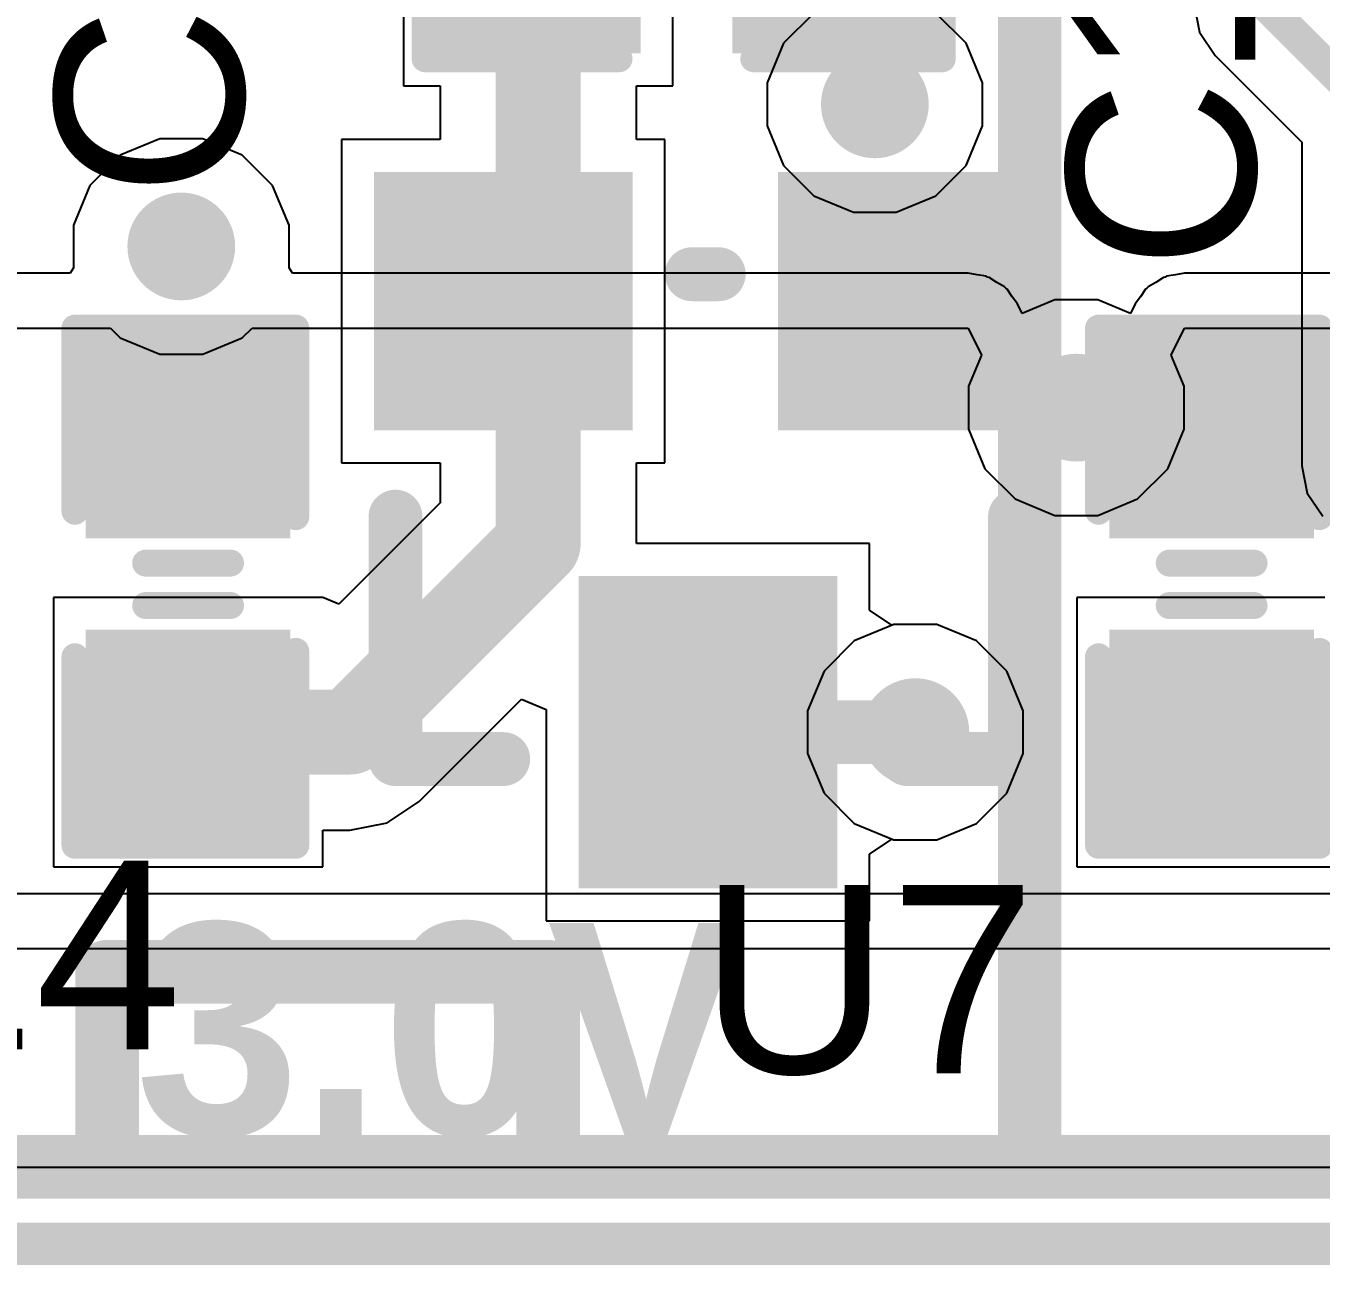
# Model space of a CAD drawing. Header units: inches. Extents: x -1 to 1.07, y -0.9 to 1.08.
# Drawn here: x 0.0999 to 0.3403, y -0.8989 to -0.6689 of the extents above; entities that cross this region are included whole.
import ezdxf

# ---------------------------------------------------------------- set-up
doc = ezdxf.new("R2010")
doc.units = ezdxf.units.IN
doc.header["$MEASUREMENT"] = 0
for name, color, linetype in [('BottomLayer', 5, 'Continuous'), ('KeepOutLayer', 6, 'Continuous'), ('MidLayer1', 16, 'Continuous'), ('MidLayer2', 76, 'Continuous'), ('TopLayer', 1, 'Continuous'), ('TopOverlay', 2, 'Continuous'), ('TopPaste', 8, 'Continuous'), ('TopSolder', 216, 'Continuous'), ('ViaHoleLayer', 16, 'Continuous')]:
    doc.layers.add(name, color=color, linetype=linetype)
doc.styles.add('Arial', font='', dxfattribs={"height": 0.2})
doc.styles.add('Arial_Bold', font='', dxfattribs={"height": 0.2})
doc.styles.get('Arial').set_extended_font_data('Arial')
doc.styles.get('Arial_Bold').set_extended_font_data('Arial', bold=True)

# ---------------------------------------------------------------- blocks, each defined once
blk = doc.blocks.new('SOT_23_26')
at = {"layer": 'TopLayer'}
for points in [[(0.0618819, 0.05563), (0.0218819, 0.05563), (0.0218819, 0.10563), (0.0618819, 0.10563)], [(0.024882, -0.0193699), (-0.015118, -0.0193699), (-0.015118, 0.0206301), (0.024882, 0.0206301)], [(0.099882, -0.0193699), (0.059882, -0.0193699), (0.059882, 0.0206301), (0.099882, 0.0206301)]]:
    blk.add_hatch(color=1, dxfattribs=at).paths.add_polyline_path(points)
at = {"layer": 'TopPaste'}
for points in [[(0.0618819, 0.05563), (0.0218819, 0.05563), (0.0218819, 0.10563), (0.0618819, 0.10563)], [(0.024882, -0.0193699), (-0.015118, -0.0193699), (-0.015118, 0.0206301), (0.024882, 0.0206301)], [(0.099882, -0.0193699), (0.059882, -0.0193699), (0.059882, 0.0206301), (0.099882, 0.0206301)]]:
    blk.add_hatch(color=8, dxfattribs=at).paths.add_polyline_path(points)
at = {"layer": 'TopSolder'}
for points in [[(0.0658819, 0.05163000000000001), (0.0178819, 0.05163), (0.0178819, 0.10963), (0.0658819, 0.10963)], [(0.028882, -0.0233699), (-0.019118, -0.0233699), (-0.019118, 0.0246301), (0.028882, 0.0246301)], [(0.103882, -0.0233699), (0.055882, -0.0233699), (0.055882, 0.0246301), (0.103882, 0.0246301)]]:
    blk.add_hatch(color=216, dxfattribs=at).paths.add_polyline_path(points)
at = {"layer": 'TopOverlay'}
for points in [[(-0.015118, 0.08563, 0.01, 0.01, 0), (-0.015118, 0.04063, 0.01, 0.01, 0)], [(0.0048819, 0.08563, 0.01, 0.01, 0), (-0.015118, 0.08563, 0.01, 0.01, 0)], [(0.099882, 0.08563, 0.01, 0.01, 0), (0.079882, 0.0856299, 0.01, 0.01, 0)], [(0.099882, 0.08563, 0.01, 0.01, 0), (0.099882, 0.04063, 0.01, 0.01, 0)], [(0.044882, -0.00437, 0.01, 0.01, 0), (0.039882, -0.00437, 0.01, 0.01, 0)]]:
    blk.add_lwpolyline(points, format="xyseb", dxfattribs=at)
for points in [[(-0.017618, 0.08563, 0.005, 0.005, 1), (-0.012618, 0.08563, 0.005, 0.005, 1)], [(-0.017618, 0.08563, 0.005, 0.005, 1), (-0.012618, 0.08563, 0.005, 0.005, 1)], [(0.0023819, 0.08563, 0.005, 0.005, 1), (0.0073819, 0.08563, 0.005, 0.005, 1)], [(0.077382, 0.0856299, 0.005, 0.005, 1), (0.082382, 0.0856299, 0.005, 0.005, 1)], [(0.097382, 0.08563, 0.005, 0.005, 1), (0.102382, 0.08563, 0.005, 0.005, 1)], [(0.097382, 0.08563, 0.005, 0.005, 1), (0.102382, 0.08563, 0.005, 0.005, 1)], [(-0.017618, 0.04063, 0.005, 0.005, 1), (-0.012618, 0.04063, 0.005, 0.005, 1)], [(0.097382, 0.04063, 0.005, 0.005, 1), (0.102382, 0.04063, 0.005, 0.005, 1)], [(0.037382, -0.00437, 0.005, 0.005, 1), (0.042382, -0.00437, 0.005, 0.005, 1)], [(0.042382, -0.00437, 0.005, 0.005, 1), (0.047382, -0.00437, 0.005, 0.005, 1)]]:
    blk.add_lwpolyline(points, format="xyseb", close=True, dxfattribs=at)
blk = doc.blocks.new('C0603_S_106')
at = {"layer": 'TopLayer'}
for points in [[(-0.015, 0.015), (0.015, 0.015), (0.015, -0.015), (-0.015, -0.015)], [(0.04, 0.015), (0.07, 0.015), (0.07, -0.015), (0.04, -0.015)]]:
    blk.add_hatch(color=1, dxfattribs=at).paths.add_polyline_path(points)
at = {"layer": 'TopPaste'}
for points in [[(-0.015, 0.015), (0.015, 0.015), (0.015, -0.015), (-0.015, -0.015)], [(0.04, 0.015), (0.07, 0.015), (0.07, -0.015), (0.04, -0.015)]]:
    blk.add_hatch(color=8, dxfattribs=at).paths.add_polyline_path(points)
at = {"layer": 'TopSolder'}
for points in [[(-0.019, 0.019), (0.019, 0.019), (0.019, -0.019), (-0.019, -0.019)], [(0.036, 0.019), (0.074, 0.019), (0.074, -0.019), (0.036, -0.019)]]:
    blk.add_hatch(color=216, dxfattribs=at).paths.add_polyline_path(points)
at = {"layer": 'TopOverlay'}
for points in [[(0.015, 0.02, 0.005, 0.005, 0), (-0.0200001, 0.02, 0.005, 0.005, 0)], [(-0.0200001, 0.02, 0.005, 0.005, 0), (-0.0200001, -0.01, 0.005, 0.005, 0)], [(0.076, 0.02, 0.005, 0.005, 0), (0.04, 0.0200001, 0.005, 0.005, 0)], [(0.076, 0.02, 0.005, 0.005, 0), (0.0759999, -0.0110001, 0.005, 0.005, 0)], [(0.023622, -0.0078739, 0.005, 0.005, 0), (0.0236219, 0.0078741, 0.005, 0.005, 0)], [(0.0314961, 0.007874, 0.005, 0.005, 0), (0.0314961, -0.007874, 0.005, 0.005, 0)], [(-0.0199999, -0.0209999, 0.005, 0.005, 0), (-0.0200001, -0.01, 0.005, 0.005, 0)], [(0.076, -0.021, 0.005, 0.005, 0), (0.0759999, -0.0110001, 0.005, 0.005, 0)], [(0.014, -0.021, 0.005, 0.005, 0), (-0.0199999, -0.0209999, 0.005, 0.005, 0)], [(0.076, -0.021, 0.005, 0.005, 0), (0.0409999, -0.0209999, 0.005, 0.005, 0)]]:
    blk.add_lwpolyline(points, format="xyseb", dxfattribs=at)
for points in [[(-0.0212501, 0.02, 0.0025, 0.0025, 1), (-0.0187501, 0.02, 0.0025, 0.0025, 1)], [(-0.0212501, 0.02, 0.0025, 0.0025, 1), (-0.0187501, 0.02, 0.0025, 0.0025, 1)], [(0.01375, 0.02, 0.0025, 0.0025, 1), (0.01625, 0.02, 0.0025, 0.0025, 1)], [(0.03875, 0.0200001, 0.0025, 0.0025, 1), (0.04125, 0.0200001, 0.0025, 0.0025, 1)], [(0.07475, 0.02, 0.0025, 0.0025, 1), (0.07725, 0.02, 0.0025, 0.0025, 1)], [(0.07475, 0.02, 0.0025, 0.0025, 1), (0.07725, 0.02, 0.0025, 0.0025, 1)], [(0.0223719, 0.0078741, 0.0025, 0.0025, 1), (0.0248719, 0.0078741, 0.0025, 0.0025, 1)], [(0.0302461, 0.007874, 0.0025, 0.0025, 1), (0.0327461, 0.007874, 0.0025, 0.0025, 1)], [(0.022372, -0.0078739, 0.0025, 0.0025, 1), (0.024872, -0.0078739, 0.0025, 0.0025, 1)], [(0.0302461, -0.007874, 0.0025, 0.0025, 1), (0.0327461, -0.007874, 0.0025, 0.0025, 1)], [(-0.0212501, -0.01, 0.0025, 0.0025, 1), (-0.0187501, -0.01, 0.0025, 0.0025, 1)], [(-0.0212501, -0.01, 0.0025, 0.0025, 1), (-0.0187501, -0.01, 0.0025, 0.0025, 1)], [(0.0747499, -0.0110001, 0.0025, 0.0025, 1), (0.0772499, -0.0110001, 0.0025, 0.0025, 1)], [(0.0747499, -0.0110001, 0.0025, 0.0025, 1), (0.0772499, -0.0110001, 0.0025, 0.0025, 1)], [(-0.0212499, -0.0209999, 0.0025, 0.0025, 1), (-0.0187499, -0.0209999, 0.0025, 0.0025, 1)], [(-0.0212499, -0.0209999, 0.0025, 0.0025, 1), (-0.0187499, -0.0209999, 0.0025, 0.0025, 1)], [(0.01275, -0.021, 0.0025, 0.0025, 1), (0.01525, -0.021, 0.0025, 0.0025, 1)], [(0.0397499, -0.0209999, 0.0025, 0.0025, 1), (0.0422499, -0.0209999, 0.0025, 0.0025, 1)], [(0.07475, -0.021, 0.0025, 0.0025, 1), (0.07725, -0.021, 0.0025, 0.0025, 1)], [(0.07475, -0.021, 0.0025, 0.0025, 1), (0.07725, -0.021, 0.0025, 0.0025, 1)]]:
    blk.add_lwpolyline(points, format="xyseb", close=True, dxfattribs=at)
blk = doc.blocks.new('C0603_S_107')
at = {"layer": 'TopLayer'}
for points in [[(-0.015, 0.015), (0.015, 0.015), (0.015, -0.015), (-0.015, -0.015)], [(0.04, 0.015), (0.07, 0.015), (0.07, -0.015), (0.04, -0.015)]]:
    blk.add_hatch(color=1, dxfattribs=at).paths.add_polyline_path(points)
at = {"layer": 'TopPaste'}
for points in [[(-0.015, 0.015), (0.015, 0.015), (0.015, -0.015), (-0.015, -0.015)], [(0.04, 0.015), (0.07, 0.015), (0.07, -0.015), (0.04, -0.015)]]:
    blk.add_hatch(color=8, dxfattribs=at).paths.add_polyline_path(points)
at = {"layer": 'TopSolder'}
for points in [[(-0.019, 0.019), (0.019, 0.019), (0.019, -0.019), (-0.019, -0.019)], [(0.036, 0.019), (0.074, 0.019), (0.074, -0.019), (0.036, -0.019)]]:
    blk.add_hatch(color=216, dxfattribs=at).paths.add_polyline_path(points)
at = {"layer": 'TopOverlay'}
for points in [[(0.015, 0.0199999, 0.005, 0.005, 0), (-0.02, 0.02, 0.005, 0.005, 0)], [(-0.02, -0.01, 0.005, 0.005, 0), (-0.02, 0.02, 0.005, 0.005, 0)], [(0.076, 0.02, 0.005, 0.005, 0), (0.04, 0.02, 0.005, 0.005, 0)], [(0.076, -0.011, 0.005, 0.005, 0), (0.076, 0.02, 0.005, 0.005, 0)], [(0.0236219, -0.007874, 0.005, 0.005, 0), (0.0236219, 0.0078741, 0.005, 0.005, 0)], [(0.0314961, -0.0078741, 0.005, 0.005, 0), (0.0314961, 0.0078741, 0.005, 0.005, 0)], [(-0.02, -0.021, 0.005, 0.005, 0), (-0.02, -0.01, 0.005, 0.005, 0)], [(0.076, -0.021, 0.005, 0.005, 0), (0.076, -0.011, 0.005, 0.005, 0)], [(-0.02, -0.021, 0.005, 0.005, 0), (0.014, -0.0209999, 0.005, 0.005, 0)], [(0.076, -0.021, 0.005, 0.005, 0), (0.0409999, -0.0209999, 0.005, 0.005, 0)]]:
    blk.add_lwpolyline(points, format="xyseb", dxfattribs=at)
for points in [[(-0.02125, 0.02, 0.0025, 0.0025, 1), (-0.01875, 0.02, 0.0025, 0.0025, 1)], [(-0.02125, 0.02, 0.0025, 0.0025, 1), (-0.01875, 0.02, 0.0025, 0.0025, 1)], [(0.01375, 0.0199999, 0.0025, 0.0025, 1), (0.01625, 0.0199999, 0.0025, 0.0025, 1)], [(0.03875, 0.02, 0.0025, 0.0025, 1), (0.04125, 0.02, 0.0025, 0.0025, 1)], [(0.07475, 0.02, 0.0025, 0.0025, 1), (0.07725, 0.02, 0.0025, 0.0025, 1)], [(0.07475, 0.02, 0.0025, 0.0025, 1), (0.07725, 0.02, 0.0025, 0.0025, 1)], [(0.0223719, 0.0078741, 0.0025, 0.0025, 1), (0.0248719, 0.0078741, 0.0025, 0.0025, 1)], [(0.0302461, 0.0078741, 0.0025, 0.0025, 1), (0.0327461, 0.0078741, 0.0025, 0.0025, 1)], [(0.0223719, -0.007874, 0.0025, 0.0025, 1), (0.0248719, -0.007874, 0.0025, 0.0025, 1)], [(0.0302461, -0.0078741, 0.0025, 0.0025, 1), (0.0327461, -0.0078741, 0.0025, 0.0025, 1)], [(-0.02125, -0.01, 0.0025, 0.0025, 1), (-0.01875, -0.01, 0.0025, 0.0025, 1)], [(-0.02125, -0.01, 0.0025, 0.0025, 1), (-0.01875, -0.01, 0.0025, 0.0025, 1)], [(0.07475, -0.011, 0.0025, 0.0025, 1), (0.07725, -0.011, 0.0025, 0.0025, 1)], [(0.07475, -0.011, 0.0025, 0.0025, 1), (0.07725, -0.011, 0.0025, 0.0025, 1)], [(-0.02125, -0.021, 0.0025, 0.0025, 1), (-0.01875, -0.021, 0.0025, 0.0025, 1)], [(-0.02125, -0.021, 0.0025, 0.0025, 1), (-0.01875, -0.021, 0.0025, 0.0025, 1)], [(0.01275, -0.0209999, 0.0025, 0.0025, 1), (0.01525, -0.0209999, 0.0025, 0.0025, 1)], [(0.0397499, -0.0209999, 0.0025, 0.0025, 1), (0.0422499, -0.0209999, 0.0025, 0.0025, 1)], [(0.07475, -0.021, 0.0025, 0.0025, 1), (0.07725, -0.021, 0.0025, 0.0025, 1)], [(0.07475, -0.021, 0.0025, 0.0025, 1), (0.07725, -0.021, 0.0025, 0.0025, 1)]]:
    blk.add_lwpolyline(points, format="xyseb", close=True, dxfattribs=at)
blk = doc.blocks.new('C0603_S_110')
at = {"layer": 'TopLayer'}
for points in [[(-0.015, 0.015), (0.015, 0.015), (0.015, -0.015), (-0.015, -0.015)], [(0.0399999, 0.015), (0.0699999, 0.015), (0.0699999, -0.015), (0.0399999, -0.015)]]:
    blk.add_hatch(color=1, dxfattribs=at).paths.add_polyline_path(points)
at = {"layer": 'TopPaste'}
for points in [[(-0.015, 0.015), (0.015, 0.015), (0.015, -0.015), (-0.015, -0.015)], [(0.0399999, 0.015), (0.0699999, 0.015), (0.0699999, -0.015), (0.0399999, -0.015)]]:
    blk.add_hatch(color=8, dxfattribs=at).paths.add_polyline_path(points)
at = {"layer": 'TopSolder'}
for points in [[(-0.019, 0.019), (0.019, 0.019), (0.019, -0.019), (-0.019, -0.019)], [(0.0359999, 0.019), (0.0739999, 0.019), (0.0739999, -0.019), (0.0359999, -0.019)]]:
    blk.add_hatch(color=216, dxfattribs=at).paths.add_polyline_path(points)
at = {"layer": 'TopOverlay'}
for points in [[(0.0149999, 0.0199999, 0.005, 0.005, 0), (-0.0199999, 0.0199999, 0.005, 0.005, 0)], [(-0.0199998, -0.01, 0.005, 0.005, 0), (-0.0199999, 0.0199999, 0.005, 0.005, 0)], [(0.0759999, 0.0199999, 0.005, 0.005, 0), (0.0399998, 0.0199999, 0.005, 0.005, 0)], [(0.0759999, -0.011, 0.005, 0.005, 0), (0.0759999, 0.0199999, 0.005, 0.005, 0)], [(0.0236218, -0.0078741, 0.005, 0.005, 0), (0.0236218, 0.0078739, 0.005, 0.005, 0)], [(0.031496, -0.0078741, 0.005, 0.005, 0), (0.0314961, 0.0078741, 0.005, 0.005, 0)], [(-0.0200001, -0.021, 0.005, 0.005, 0), (-0.0199998, -0.01, 0.005, 0.005, 0)], [(0.0759999, -0.021, 0.005, 0.005, 0), (0.0759999, -0.011, 0.005, 0.005, 0)], [(0.014, -0.021, 0.005, 0.005, 0), (-0.0200001, -0.021, 0.005, 0.005, 0)], [(0.0409998, -0.0210001, 0.005, 0.005, 0), (0.0759999, -0.021, 0.005, 0.005, 0)]]:
    blk.add_lwpolyline(points, format="xyseb", dxfattribs=at)
for points in [[(-0.0212499, 0.0199999, 0.0025, 0.0025, 1), (-0.0187499, 0.0199999, 0.0025, 0.0025, 1)], [(-0.0212499, 0.0199999, 0.0025, 0.0025, 1), (-0.0187499, 0.0199999, 0.0025, 0.0025, 1)], [(0.0137499, 0.0199999, 0.0025, 0.0025, 1), (0.0162499, 0.0199999, 0.0025, 0.0025, 1)], [(0.0387498, 0.0199999, 0.0025, 0.0025, 1), (0.0412498, 0.0199999, 0.0025, 0.0025, 1)], [(0.0747499, 0.0199999, 0.0025, 0.0025, 1), (0.0772499, 0.0199999, 0.0025, 0.0025, 1)], [(0.0747499, 0.0199999, 0.0025, 0.0025, 1), (0.0772499, 0.0199999, 0.0025, 0.0025, 1)], [(0.0223718, 0.0078739, 0.0025, 0.0025, 1), (0.0248718, 0.0078739, 0.0025, 0.0025, 1)], [(0.0302461, 0.0078741, 0.0025, 0.0025, 1), (0.0327461, 0.0078741, 0.0025, 0.0025, 1)], [(0.0223718, -0.0078741, 0.0025, 0.0025, 1), (0.0248718, -0.0078741, 0.0025, 0.0025, 1)], [(0.030246, -0.0078741, 0.0025, 0.0025, 1), (0.032746, -0.0078741, 0.0025, 0.0025, 1)], [(-0.0212498, -0.01, 0.0025, 0.0025, 1), (-0.0187498, -0.01, 0.0025, 0.0025, 1)], [(-0.0212498, -0.01, 0.0025, 0.0025, 1), (-0.0187498, -0.01, 0.0025, 0.0025, 1)], [(0.0747499, -0.011, 0.0025, 0.0025, 1), (0.0772499, -0.011, 0.0025, 0.0025, 1)], [(0.0747499, -0.011, 0.0025, 0.0025, 1), (0.0772499, -0.011, 0.0025, 0.0025, 1)], [(-0.0212501, -0.021, 0.0025, 0.0025, 1), (-0.0187501, -0.021, 0.0025, 0.0025, 1)], [(-0.0212501, -0.021, 0.0025, 0.0025, 1), (-0.0187501, -0.021, 0.0025, 0.0025, 1)], [(0.01275, -0.021, 0.0025, 0.0025, 1), (0.01525, -0.021, 0.0025, 0.0025, 1)], [(0.0397498, -0.0210001, 0.0025, 0.0025, 1), (0.0422498, -0.0210001, 0.0025, 0.0025, 1)], [(0.0747499, -0.021, 0.0025, 0.0025, 1), (0.0772499, -0.021, 0.0025, 0.0025, 1)], [(0.0747499, -0.021, 0.0025, 0.0025, 1), (0.0772499, -0.021, 0.0025, 0.0025, 1)]]:
    blk.add_lwpolyline(points, format="xyseb", close=True, dxfattribs=at)

msp = doc.modelspace()

# ---------------------------------------------------------------- hatches: boundary and pattern name
at = {"layer": 'BottomLayer'}
h = msp.add_hatch(color=5, dxfattribs=at)
edge = h.paths.add_edge_path()
edge.add_arc((0.2574803, -0.6834646), 0.01, 0, 360)
h = msp.add_hatch(color=5, dxfattribs=at)
edge = h.paths.add_edge_path()
edge.add_arc((0.1287402, -0.7098425), 0.01, 0, 360)
h = msp.add_hatch(color=5, dxfattribs=at)
edge = h.paths.add_edge_path()
edge.add_arc((0.2948819, -0.7397638), 0.01, 0, 360)
h = msp.add_hatch(color=5, dxfattribs=at)
edge = h.paths.add_edge_path()
edge.add_arc((0.265, -0.8), 0.01, 0, 360)
at = {"layer": 'MidLayer1'}
h = msp.add_hatch(color=16, dxfattribs=at)
edge = h.paths.add_edge_path()
edge.add_arc((0.2574803, -0.6834646), 0.01, 0, 360)
h = msp.add_hatch(color=16, dxfattribs=at)
edge = h.paths.add_edge_path()
edge.add_arc((0.1287402, -0.7098425), 0.01, 0, 360)
h = msp.add_hatch(color=16, dxfattribs=at)
edge = h.paths.add_edge_path()
edge.add_arc((0.2948819, -0.7397638), 0.01, 0, 360)
h = msp.add_hatch(color=16, dxfattribs=at)
edge = h.paths.add_edge_path()
edge.add_arc((0.265, -0.8), 0.01, 0, 360)
at = {"layer": 'MidLayer2'}
h = msp.add_hatch(color=76, dxfattribs=at)
edge = h.paths.add_edge_path()
edge.add_arc((0.2574803, -0.6834646), 0.01, 0, 360)
h = msp.add_hatch(color=76, dxfattribs=at)
edge = h.paths.add_edge_path()
edge.add_arc((0.1287402, -0.7098425), 0.01, 0, 360)
h = msp.add_hatch(color=76, dxfattribs=at)
edge = h.paths.add_edge_path()
edge.add_arc((0.2948819, -0.7397638), 0.01, 0, 360)
h = msp.add_hatch(color=76, dxfattribs=at)
edge = h.paths.add_edge_path()
edge.add_arc((0.265, -0.8), 0.01, 0, 360)
at = {"layer": 'TopLayer'}
h = msp.add_hatch(color=1, dxfattribs=at)
edge = h.paths.add_edge_path()
edge.add_arc((0.2574803, -0.6834646), 0.01, 0, 360)
h = msp.add_hatch(color=1, dxfattribs=at)
edge = h.paths.add_edge_path()
edge.add_arc((0.1287402, -0.7098425), 0.01, 0, 360)
h = msp.add_hatch(color=1, dxfattribs=at)
edge = h.paths.add_edge_path()
edge.add_arc((0.2948819, -0.7397638), 0.01, 0, 360)
h = msp.add_hatch(color=1, dxfattribs=at)
edge = h.paths.add_edge_path()
edge.add_arc((0.265, -0.8), 0.01, 0, 360)
at = {"layer": 'ViaHoleLayer'}
h = msp.add_hatch(color=16, dxfattribs=at)
edge = h.paths.add_edge_path()
edge.add_arc((0.2574803, -0.6834646), 0.005, 0, 360)
h = msp.add_hatch(color=16, dxfattribs=at)
edge = h.paths.add_edge_path()
edge.add_arc((0.1287402, -0.7098425), 0.005, 0, 360)
h = msp.add_hatch(color=16, dxfattribs=at)
edge = h.paths.add_edge_path()
edge.add_arc((0.2948819, -0.7397638), 0.005, 0, 360)
h = msp.add_hatch(color=16, dxfattribs=at)
edge = h.paths.add_edge_path()
edge.add_arc((0.265, -0.8), 0.005, 0, 360)

# ---------------------------------------------------------------- linework, layer by layer
at = {"layer": 'BottomLayer'}
for p, q in [((0.2610218, -0.78), (0.2536709, -0.7830448)), ((0.2689782, -0.78), (0.2610218, -0.78)), ((0.2763291, -0.7830448), (0.2689782, -0.78)), ((0.2536709, -0.7830448), (0.2480448, -0.7886709)), ((0.2819552, -0.7886709), (0.2763291, -0.7830448)), ((0.2480448, -0.7886709), (0.245, -0.7960218)), ((0.285, -0.7960218), (0.2819552, -0.7886709)), ((0.245, -0.7960218), (0.245, -0.8039782)), ((0.285, -0.8039782), (0.285, -0.7960218)), ((0.245, -0.8039782), (0.2480448, -0.8113291)), ((0.2819552, -0.8113291), (0.285, -0.8039782)), ((0.2480448, -0.8113291), (0.2536709, -0.8169552)), ((0.2763291, -0.8169552), (0.2819552, -0.8113291)), ((0.2536709, -0.8169552), (0.2610218, -0.82)), ((0.2689782, -0.82), (0.2763291, -0.8169552)), ((0.2610218, -0.82), (0.2689782, -0.82)), ((0.9557901, -0.88079), (-0.98079, -0.88079))]:
    msp.add_line(p, q, dxfattribs=at)
at = {"layer": 'KeepOutLayer'}
msp.add_lwpolyline([(-0.995, -0.895, 0.007874, 0.007874, 0), (0.9700001, -0.895, 0.007874, 0.007874, 0)], format="xyseb", dxfattribs=at)
at = {"layer": 'MidLayer1'}
for p, q in [((0.2610218, -0.78), (0.2536709, -0.7830448)), ((0.2689782, -0.78), (0.2610218, -0.78)), ((0.2763291, -0.7830448), (0.2689782, -0.78)), ((0.2536709, -0.7830448), (0.2480448, -0.7886709)), ((0.2819552, -0.7886709), (0.2763291, -0.7830448)), ((0.2480448, -0.7886709), (0.245, -0.7960218)), ((0.285, -0.7960218), (0.2819552, -0.7886709)), ((0.245, -0.7960218), (0.245, -0.8039782)), ((0.285, -0.8039782), (0.285, -0.7960218)), ((0.245, -0.8039782), (0.2480448, -0.8113291)), ((0.2819552, -0.8113291), (0.285, -0.8039782)), ((0.2480448, -0.8113291), (0.2536709, -0.8169552)), ((0.2763291, -0.8169552), (0.2819552, -0.8113291)), ((0.2536709, -0.8169552), (0.2610218, -0.82)), ((0.2689782, -0.82), (0.2763291, -0.8169552)), ((0.2610218, -0.82), (0.2689782, -0.82)), ((0.9557901, -0.88079), (-0.98079, -0.88079))]:
    msp.add_line(p, q, dxfattribs=at)
at = {"layer": 'MidLayer2'}
for p, q in [((0.2461512, -0.6665094), (0.2405251, -0.6721355)), ((0.2744355, -0.6721355), (0.2688094, -0.6665094)), ((0.2405251, -0.6721355), (0.2374803, -0.6794864)), ((0.2774803, -0.6794864), (0.2744355, -0.6721355)), ((0.2374803, -0.6794864), (0.2374803, -0.6874428)), ((0.2774803, -0.6874428), (0.2774803, -0.6794864)), ((0.2374803, -0.6874428), (0.2405251, -0.6947937)), ((0.2744355, -0.6947937), (0.2774803, -0.6874428)), ((0.124762, -0.6898425), (0.1174111, -0.6928873)), ((0.1327184, -0.6898425), (0.124762, -0.6898425)), ((0.1400693, -0.6928873), (0.1327184, -0.6898425)), ((0.1174111, -0.6928873), (0.111785, -0.6985134)), ((0.1456954, -0.6985134), (0.1400693, -0.6928873)), ((0.2405251, -0.6947937), (0.2461512, -0.7004198)), ((0.2688094, -0.7004198), (0.2744355, -0.6947937)), ((0.111785, -0.6985134), (0.1087402, -0.7058643)), ((0.1487402, -0.7058643), (0.1456954, -0.6985134)), ((0.2461512, -0.7004198), (0.2535021, -0.7034646)), ((0.2614585, -0.7034646), (0.2688094, -0.7004198)), ((0.2535021, -0.7034646), (0.2614585, -0.7034646)), ((0.1087402, -0.7058643), (0.1087402, -0.7138206)), ((0.1487402, -0.7138206), (0.1487402, -0.7058643)), ((0.1087402, -0.7138206), (0.1080831, -0.7148041)), ((0.1493973, -0.7148041), (0.1487402, -0.7138206)), ((0.1080831, -0.7148041), (-0.1130709, -0.7148041)), ((0.2748285, -0.7148041), (0.1493973, -0.7148041)), ((0.2764702, -0.7151307), (0.2748285, -0.7148041)), ((0.2781307, -0.7153536), (0.2764702, -0.7151307)), ((0.2784118, -0.7155168), (0.2781307, -0.7153536)), ((0.2787303, -0.7155802), (0.2784118, -0.7155168)), ((0.2801224, -0.7165104), (0.2787303, -0.7155802)), ((0.3110335, -0.7155802), (0.3096414, -0.7165104)), ((0.311352, -0.7155168), (0.3110335, -0.7155802)), ((0.3116331, -0.7153536), (0.311352, -0.7155168)), ((0.3132936, -0.7151307), (0.3116331, -0.7153536)), ((0.3149353, -0.7148041), (0.3132936, -0.7151307)), ((0.5048041, -0.7148041), (0.3149353, -0.7148041)), ((0.2815708, -0.7173516), (0.2801224, -0.7165104)), ((0.2817679, -0.7176099), (0.2815708, -0.7173516)), ((0.2820381, -0.7177904), (0.2817679, -0.7176099)), ((0.2829685, -0.7191829), (0.2820381, -0.7177904)), ((0.3077257, -0.7177904), (0.3067953, -0.7191829)), ((0.3079959, -0.7176099), (0.3077257, -0.7177904)), ((0.308193, -0.7173516), (0.3079959, -0.7176099)), ((0.3096414, -0.7165104), (0.308193, -0.7173516)), ((0.2839845, -0.720514), (0.2829685, -0.7191829)), ((0.2848462, -0.7222728), (0.2839845, -0.720514)), ((0.2909037, -0.7197638), (0.2848462, -0.7222728)), ((0.2988601, -0.7197638), (0.2909037, -0.7197638)), ((0.3049176, -0.7222728), (0.2988601, -0.7197638)), ((0.3057793, -0.720514), (0.3049176, -0.7222728)), ((0.3067953, -0.7191829), (0.3057793, -0.720514)), ((-0.1159076, -0.725), (0.1156134, -0.725)), ((0.1156134, -0.725), (0.1174111, -0.7267977)), ((0.1400693, -0.7267977), (0.141867, -0.725)), ((0.141867, -0.725), (0.2748285, -0.725)), ((0.2748285, -0.725), (0.2772783, -0.7300001)), ((0.3124855, -0.7300001), (0.3149353, -0.725)), ((0.3149353, -0.725), (0.5067183, -0.725)), ((0.1174111, -0.7267977), (0.124762, -0.7298425)), ((0.1327184, -0.7298425), (0.1400693, -0.7267977)), ((0.124762, -0.7298425), (0.1327184, -0.7298425)), ((0.2772783, -0.7300001), (0.2748819, -0.7357856)), ((0.3148819, -0.7357856), (0.3124855, -0.7300001)), ((0.2748819, -0.7357856), (0.2748819, -0.743742)), ((0.3148819, -0.743742), (0.3148819, -0.7357856)), ((0.2748819, -0.743742), (0.2779267, -0.7510929)), ((0.3118371, -0.7510929), (0.3148819, -0.743742)), ((0.2779267, -0.7510929), (0.2835528, -0.756719)), ((0.306211, -0.756719), (0.3118371, -0.7510929)), ((0.2835528, -0.756719), (0.2909037, -0.7597638)), ((0.2988601, -0.7597638), (0.306211, -0.756719)), ((0.2909037, -0.7597638), (0.2988601, -0.7597638)), ((0.65, -0.83), (0.089685, -0.83)), ((0.089685, -0.8401959), (0.65, -0.8401959)), ((0.9557901, -0.88079), (-0.98079, -0.88079))]:
    msp.add_line(p, q, dxfattribs=at)
at = {"layer": 'TopLayer'}
for p, q in [((0.17, -0.63), (0.17, -0.68)), ((0.22, -0.68), (0.22, -0.63)), ((0.3167453, -0.665), (0.3177543, -0.6700724)), ((0.3177543, -0.6700724), (0.3206275, -0.6743725)), ((0.3206275, -0.6743725), (0.3367453, -0.6904903)), ((0.17, -0.68), (0.1767758, -0.68)), ((0.1767758, -0.68), (0.1767758, -0.6900001)), ((0.2132242, -0.6900001), (0.2132242, -0.68)), ((0.2132242, -0.68), (0.22, -0.68)), ((0.1767758, -0.6900001), (0.1585, -0.6900001)), ((0.1585, -0.6900001), (0.1585, -0.7500001)), ((0.2185, -0.6900001), (0.2132242, -0.6900001)), ((0.2185, -0.7500001), (0.2185, -0.6900001)), ((0.3367453, -0.6904903), (0.3367453, -0.7505398)), ((0.1585, -0.7500001), (0.1767758, -0.7500001)), ((0.1767758, -0.7500001), (0.1767758, -0.7574513)), ((0.2132242, -0.7649995), (0.2132242, -0.7500001)), ((0.2132242, -0.7500001), (0.2185, -0.7500001)), ((0.3367453, -0.7505398), (0.3377543, -0.7556122)), ((0.3377543, -0.7556122), (0.3406275, -0.7599123)), ((0.1767758, -0.7574513), (0.1579891, -0.776238)), ((0.2132243, -0.765), (0.2132242, -0.7649995)), ((0.2565001, -0.765), (0.2132243, -0.765)), ((0.2565001, -0.777373), (0.2565001, -0.765)), ((0.1549999, -0.7749999), (0.105, -0.7749999)), ((0.105, -0.7749999), (0.105, -0.8249999)), ((0.1579891, -0.776238), (0.1549999, -0.7749998)), ((0.1549999, -0.7749998), (0.1549999, -0.7749999)), ((0.3409852, -0.775), (0.295, -0.775)), ((0.295, -0.775), (0.295, -0.825)), ((0.2606575, -0.7801509), (0.2565001, -0.777373)), ((0.2610218, -0.78), (0.2606575, -0.7801509)), ((0.2689782, -0.78), (0.2610218, -0.78)), ((0.2763291, -0.7830448), (0.2689782, -0.78)), ((0.2819552, -0.7886709), (0.2763291, -0.7830448)), ((0.285, -0.7960218), (0.2819552, -0.7886709)), ((0.1728865, -0.8128865), (0.1918807, -0.7938923)), ((0.1918807, -0.7938923), (0.1965001, -0.7958057)), ((0.1965001, -0.7958057), (0.1965001, -0.835)), ((0.285, -0.8039782), (0.285, -0.7960218)), ((0.2819552, -0.8113291), (0.285, -0.8039782)), ((0.2763291, -0.8169552), (0.2819552, -0.8113291)), ((0.1669741, -0.816837), (0.1728865, -0.8128865)), ((0.16, -0.8182243), (0.1669741, -0.816837)), ((0.2689782, -0.82), (0.2763291, -0.8169552)), ((0.155, -0.8249999), (0.155, -0.8182242)), ((0.155, -0.8182242), (0.1599995, -0.8182242)), ((0.1599995, -0.8182242), (0.16, -0.8182243)), ((0.2565001, -0.822627), (0.2606575, -0.8198491)), ((0.2606575, -0.8198491), (0.2610218, -0.82)), ((0.2610218, -0.82), (0.2689782, -0.82)), ((0.2565001, -0.835), (0.2565001, -0.822627)), ((0.105, -0.8249999), (0.155, -0.8249999)), ((0.295, -0.825), (0.345, -0.825)), ((0.1965001, -0.835), (0.2565001, -0.835)), ((0.9557901, -0.88079), (-0.98079, -0.88079))]:
    msp.add_line(p, q, dxfattribs=at)
for points in [[(0.195, -0.765, 0.015748, 0.015748, 0), (0.195, -0.655, 0.015748, 0.015748, 0)], [(0.33, -0.665, 0.006, 0.006, 0), (0.35, -0.685, 0.006, 0.006, 0)], [(0.16, -0.8, 0.015748, 0.015748, 0), (0.195, -0.765, 0.015748, 0.015748, 0)], [(0.335, -0.7999999, 0.01, 0.01, 0), (0.3456299, -0.78937, 0.01, 0.01, 0)], [(0.13, -0.7999999, 0.015748, 0.015748, 0), (0.1300001, -0.8, 0.015748, 0.015748, 0)], [(0.1300001, -0.8, 0.015748, 0.015748, 0), (0.16, -0.8, 0.015748, 0.015748, 0)], [(0.2265001, -0.8, 0.011811, 0.011811, 0), (0.265, -0.8, 0.011811, 0.011811, 0)]]:
    msp.add_lwpolyline(points, format="xyseb", dxfattribs=at)
for points in [[(0.191063, -0.765, 0.007874, 0.007874, 1), (0.198937, -0.765, 0.007874, 0.007874, 1)], [(0.191063, -0.765, 0.007874, 0.007874, 1), (0.198937, -0.765, 0.007874, 0.007874, 1)], [(0.126063, -0.7999999, 0.007874, 0.007874, 1), (0.133937, -0.7999999, 0.007874, 0.007874, 1)], [(0.1260631, -0.8, 0.007874, 0.007874, 1), (0.1339371, -0.8, 0.007874, 0.007874, 1)], [(0.1260631, -0.8, 0.007874, 0.007874, 1), (0.1339371, -0.8, 0.007874, 0.007874, 1)], [(0.156063, -0.8, 0.007874, 0.007874, 1), (0.163937, -0.8, 0.007874, 0.007874, 1)], [(0.156063, -0.8, 0.007874, 0.007874, 1), (0.163937, -0.8, 0.007874, 0.007874, 1)], [(0.2235474, -0.8, 0.0059055, 0.0059055, 1), (0.2294528, -0.8, 0.0059055, 0.0059055, 1)], [(0.2620473, -0.8, 0.0059055, 0.0059055, 1), (0.2679527, -0.8, 0.0059055, 0.0059055, 1)], [(0.3325, -0.7999999, 0.005, 0.005, 1), (0.3375, -0.7999999, 0.005, 0.005, 1)]]:
    msp.add_lwpolyline(points, format="xyseb", close=True, dxfattribs=at)
at = {"layer": 'TopOverlay'}
for points in [[(0.2862205, -0.8807087, 0.011811, 0.011811, 0), (0.2862205, -0.4976378, 0.011811, 0.011811, 0)], [(0.1149607, -0.8444882, 0.011811, 0.011811, 0), (0.1956693, -0.8444882, 0.011811, 0.011811, 0)], [(0.1968504, -0.8779528, 0.011811, 0.011811, 0), (0.1968504, -0.8444882, 0.011811, 0.011811, 0)], [(0.1149607, -0.8649606, 0.011811, 0.011811, 0), (0.1149607, -0.8456693, 0.011811, 0.011811, 0)], [(0.1149607, -0.8779528, 0.011811, 0.011811, 0), (0.1149607, -0.8649606, 0.011811, 0.011811, 0)], [(-0.6637795, -0.8807087, 0.011811, 0.011811, 0), (0.2862205, -0.8807087, 0.011811, 0.011811, 0)], [(0.2862205, -0.8807087, 0.011811, 0.011811, 0), (0.9555118, -0.8807087, 0.011811, 0.011811, 0)]]:
    msp.add_lwpolyline(points, format="xyseb", dxfattribs=at)
for points in [[(0.112008, -0.8444882, 0.0059055, 0.0059055, 1), (0.1179134, -0.8444882, 0.0059055, 0.0059055, 1)], [(0.1927166, -0.8444882, 0.0059055, 0.0059055, 1), (0.198622, -0.8444882, 0.0059055, 0.0059055, 1)], [(0.1938977, -0.8444882, 0.0059055, 0.0059055, 1), (0.1998031, -0.8444882, 0.0059055, 0.0059055, 1)], [(0.112008, -0.8456693, 0.0059055, 0.0059055, 1), (0.1179134, -0.8456693, 0.0059055, 0.0059055, 1)], [(0.112008, -0.8649606, 0.0059055, 0.0059055, 1), (0.1179134, -0.8649606, 0.0059055, 0.0059055, 1)], [(0.112008, -0.8649606, 0.0059055, 0.0059055, 1), (0.1179134, -0.8649606, 0.0059055, 0.0059055, 1)], [(0.112008, -0.8779528, 0.0059055, 0.0059055, 1), (0.1179134, -0.8779528, 0.0059055, 0.0059055, 1)], [(0.1938977, -0.8779528, 0.0059055, 0.0059055, 1), (0.1998031, -0.8779528, 0.0059055, 0.0059055, 1)], [(0.2832678, -0.8807087, 0.0059055, 0.0059055, 1), (0.2891732, -0.8807087, 0.0059055, 0.0059055, 1)], [(0.2832678, -0.8807087, 0.0059055, 0.0059055, 1), (0.2891732, -0.8807087, 0.0059055, 0.0059055, 1)], [(0.2832678, -0.8807087, 0.0059055, 0.0059055, 1), (0.2891732, -0.8807087, 0.0059055, 0.0059055, 1)]]:
    msp.add_lwpolyline(points, format="xyseb", close=True, dxfattribs=at)

# ---------------------------------------------------------------- block references
for name, p, rotation in [('C0603_S_106', (0.25, -0.655), 180), ('SOT_23_26', (0.268382, -0.71937), 180), ('C0603_S_107', (0.13, -0.7449999), 270), ('C0603_S_110', (0.32, -0.7450001), 270)]:
    msp.add_blockref(name, p, dxfattribs=dict(rotation=rotation))

# ---------------------------------------------------------------- texts
at = {"layer": 'TopOverlay', "style": 'Arial'}
for s, p in [('C22', (0.1403171, -0.7006431)), ('C19', (0.3281123, -0.7141707))]:
    msp.add_text(s, height=0.035, rotation=90, dxfattribs=at).set_placement(p)
at = {"layer": 'TopOverlay'}
for s, height, style, p in [('R14', 0.035, 'Arial', (0.0391084, -0.8588539)), ('U7', 0.035, 'Arial', (0.2249066, -0.8633494)), ('3.0V', 0.0393701, 'Arial_Bold', (0.1201712, -0.8747786))]:
    msp.add_text(s, height=height, dxfattribs=dict(at, style=style)).set_placement(p)

doc.saveas('drawing.dxf')
